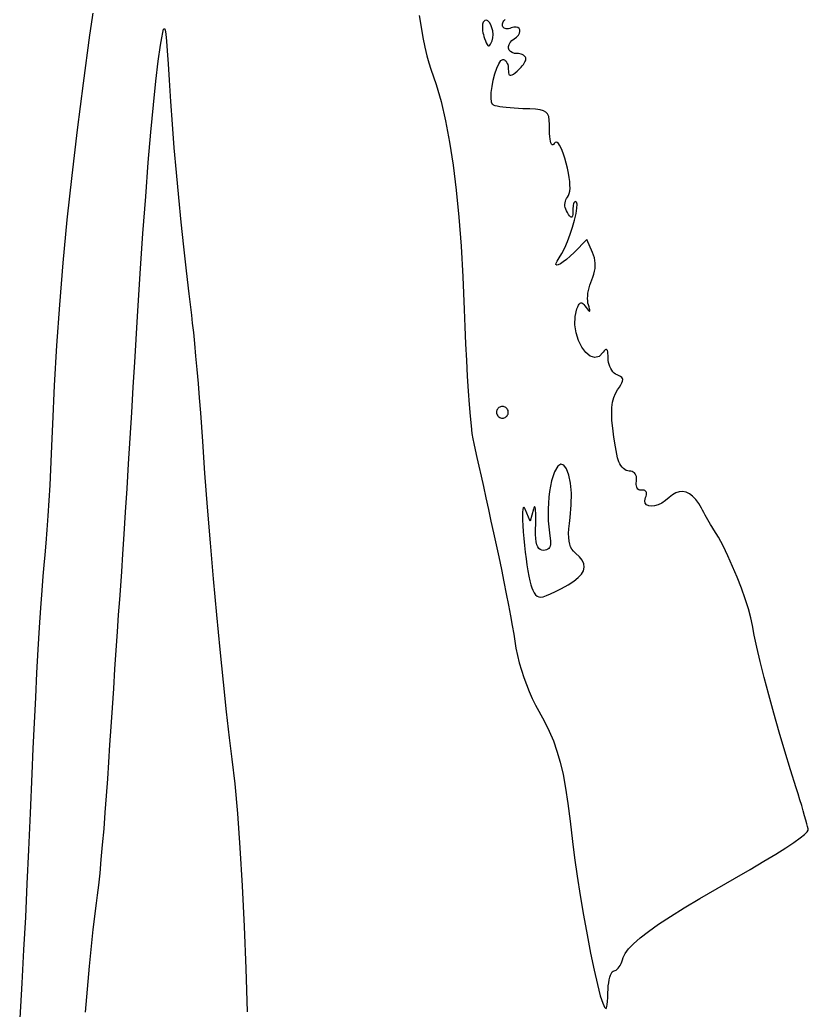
# Model space of a CAD drawing. Header units: millimetres. Extents: x 0 to 1242, y -2208 to 0.
# Drawn here: x 175.9 to 310, y -1822.7 to -1654.3 of the extents above; entities that cross this region are included whole.
import ezdxf

# ---------------------------------------------------------------- set-up
doc = ezdxf.new("R2010")
doc.units = ezdxf.units.MM
doc.layers.get('0').update_dxf_attribs({"linetype": 'CONTINUOUS'})

msp = doc.modelspace()

# ---------------------------------------------------------------- linework, layer by layer
for p, q in [((189.024, -1648.5), (187.795908, -1656.878242)), ((243.862072, -1653.514336), (244.154, -1655.485125)), ((200.381473, -1655.865801), (200.511536, -1655.715712)), ((200.511536, -1655.715712), (200.631375, -1655.981375)), ((244.154, -1655.485125), (244.461888, -1657.287824)), ((254.59916, -1655.251715), (254.59072, -1655.52116)), ((254.59072, -1655.52116), (254.6025, -1655.814125)), ((254.62824, -1655.01164), (254.59916, -1655.251715)), ((254.6025, -1655.814125), (254.63408, -1656.12476)), ((254.67838, -1654.806785), (254.62824, -1655.01164)), ((254.75, -1654.643), (254.67838, -1654.806785)), ((255.001881, -1654.356537), (254.75, -1654.643)), ((254.75, -1654.643), (254.75, -1654.643)), ((255.271048, -1654.291456), (255.001881, -1654.356537)), ((255.542387, -1654.415219), (255.271048, -1654.291456)), ((255.800784, -1654.695288), (255.542387, -1654.415219)), ((256.031125, -1655.099125), (255.800784, -1654.695288)), ((256.218296, -1655.594192), (256.031125, -1655.099125)), ((256.347183, -1656.147951), (256.218296, -1655.594192)), ((258, -1655.107), (258.014671, -1654.928017)), ((258.019725, -1655.278414), (258, -1655.107)), ((258.014671, -1654.928017), (258.057128, -1654.758016)), ((258.0768, -1655.426512), (258.019725, -1655.278414)), ((258.057128, -1654.758016), (258.125037, -1654.599319)), ((258.168075, -1655.550178), (258.0768, -1655.426512)), ((258.125037, -1654.599319), (258.216064, -1654.454248)), ((258.2904, -1655.648296), (258.168075, -1655.550178)), ((258.216064, -1654.454248), (258.327875, -1654.325125)), ((258.440625, -1655.71975), (258.2904, -1655.648296)), ((258.327875, -1654.325125), (258.458136, -1654.214272)), ((258.6156, -1655.763424), (258.440625, -1655.71975)), ((258.812175, -1655.778202), (258.6156, -1655.763424)), ((259.0272, -1655.762968), (258.812175, -1655.778202)), ((259.257525, -1655.716606), (259.0272, -1655.762968)), ((259.5, -1655.638), (259.257525, -1655.716606)), ((259.96139, -1655.508561), (259.5, -1655.638)), ((260.34304, -1655.492768), (259.96139, -1655.508561)), ((260.64057, -1655.574307), (260.34304, -1655.492768)), ((260.8496, -1655.736864), (260.64057, -1655.574307)), ((260.96575, -1655.964125), (260.8496, -1655.736864)), ((187.795908, -1656.878242), (186.674544, -1665.038816)), ((199.864, -1658.538), (200.064299, -1657.304203)), ((200.064299, -1657.304203), (200.234592, -1656.404384)), ((200.234592, -1656.404384), (200.381473, -1655.865801)), ((200.631375, -1655.981375), (200.747584, -1656.690048)), ((200.747584, -1656.690048), (200.866757, -1657.868989)), ((244.461888, -1657.287824), (244.784284, -1658.913247)), ((254.63408, -1656.12476), (254.68504, -1656.447215)), ((254.68504, -1656.447215), (254.75496, -1656.77564)), ((254.75496, -1656.77564), (254.84342, -1657.104185)), ((254.84342, -1657.104185), (254.95, -1657.427)), ((254.95, -1657.427), (255.112068, -1657.854414)), ((256.233, -1657.836), (256.369649, -1657.301393)), ((256.402672, -1656.727864), (256.347183, -1656.147951)), ((256.369649, -1657.301393), (256.402672, -1656.727864)), ((259.600981, -1657.796962), (260, -1657.5)), ((260, -1657.5), (260.41395, -1657.193929)), ((260.41395, -1657.193929), (260.71312, -1656.870992)), ((260.71312, -1656.870992), (260.90189, -1656.547503)), ((260.90189, -1656.547503), (260.98464, -1656.239776)), ((260.98464, -1656.239776), (260.96575, -1655.964125)), ((199.474238, -1661.306731), (199.864, -1658.538)), ((200.866757, -1657.868989), (200.995488, -1659.545456)), ((244.784284, -1658.913247), (245.119736, -1660.352208)), ((255.112068, -1657.854414), (255.257384, -1658.192992)), ((255.257384, -1658.192992), (255.389416, -1658.443838)), ((255.389416, -1658.443838), (255.511632, -1658.608056)), ((255.511632, -1658.608056), (255.6275, -1658.68675)), ((255.6275, -1658.68675), (255.740488, -1658.681024)), ((255.740488, -1658.681024), (255.854064, -1658.591982)), ((255.854064, -1658.591982), (255.971696, -1658.420728)), ((255.971696, -1658.420728), (256.096852, -1658.168366)), ((256.096852, -1658.168366), (256.233, -1657.836)), ((259.034224, -1658.783488), (259.120727, -1658.451894)), ((259.046625, -1659.10025), (259.034224, -1658.783488)), ((259.155296, -1659.388992), (259.046625, -1659.10025)), ((259.120727, -1658.451894), (259.308768, -1658.118656)), ((259.308768, -1658.118656), (259.600981, -1657.796962)), ((200.995488, -1659.545456), (201.140371, -1661.746707)), ((245.119736, -1660.352208), (245.466792, -1661.595521)), ((259.357603, -1659.636526), (259.155296, -1659.388992)), ((259.650912, -1659.829664), (259.357603, -1659.636526)), ((260.032589, -1659.955218), (259.650912, -1659.829664)), ((260.5, -1660), (260.032589, -1659.955218)), ((260.742475, -1660.011543), (260.5, -1660)), ((260.9728, -1660.044944), (260.742475, -1660.011543)), ((261.187825, -1660.098361), (260.9728, -1660.044944)), ((261.3844, -1660.169952), (261.187825, -1660.098361)), ((261.559375, -1660.257875), (261.3844, -1660.169952)), ((261.7096, -1660.360288), (261.559375, -1660.257875)), ((261.831925, -1660.475349), (261.7096, -1660.360288)), ((261.9232, -1660.601216), (261.831925, -1660.475349)), ((261.980275, -1660.736047), (261.9232, -1660.601216)), ((262, -1660.878), (261.980275, -1660.736047)), ((199.069224, -1664.711648), (199.474238, -1661.306731)), ((201.140371, -1661.746707), (201.308, -1664.5)), ((245.466792, -1661.595521), (245.824, -1662.634)), ((256.721192, -1663.44496), (257.031456, -1662.489455)), ((257.031456, -1662.489455), (257.366824, -1661.71272)), ((257.366824, -1661.71272), (257.710328, -1661.190865)), ((257.710328, -1661.190865), (258.045, -1661)), ((258.045, -1661), (258.199315, -1661.021332)), ((258.199315, -1661.021332), (258.34592, -1661.083056)), ((258.34592, -1661.083056), (258.482805, -1661.181764)), ((258.482805, -1661.181764), (258.60796, -1661.314048)), ((258.60796, -1661.314048), (258.719375, -1661.4765)), ((258.719375, -1661.4765), (258.81504, -1661.665712)), ((258.81504, -1661.665712), (258.892945, -1661.878276)), ((258.892945, -1661.878276), (258.95108, -1662.110784)), ((258.95108, -1662.110784), (258.987435, -1662.359828)), ((258.987435, -1662.359828), (259, -1662.622)), ((260.9728, -1662.562544), (261.187825, -1662.330661)), ((261.187825, -1662.330661), (261.3844, -1662.095952)), ((261.3844, -1662.095952), (261.559375, -1661.862875)), ((261.559375, -1661.862875), (261.7096, -1661.635888)), ((261.7096, -1661.635888), (261.831925, -1661.419449)), ((261.831925, -1661.419449), (261.9232, -1661.218016)), ((261.9232, -1661.218016), (261.980275, -1661.036047)), ((261.980275, -1661.036047), (262, -1660.878)), ((245.824, -1662.634), (246.726834, -1665.227851)), ((256.453, -1664.503125), (256.721192, -1663.44496)), ((259, -1662.622), (259.008817, -1662.983071)), ((259.008817, -1662.983071), (259.038016, -1663.269568)), ((259.038016, -1663.269568), (259.091719, -1663.482517)), ((259.091719, -1663.482517), (259.174048, -1663.622944)), ((259.174048, -1663.622944), (259.289125, -1663.691875)), ((259.289125, -1663.691875), (259.441072, -1663.690336)), ((259.441072, -1663.690336), (259.634011, -1663.619353)), ((259.634011, -1663.619353), (259.872064, -1663.479952)), ((259.872064, -1663.479952), (260.159353, -1663.273159)), ((260.159353, -1663.273159), (260.5, -1663)), ((260.5, -1663), (260.742475, -1662.787143)), ((260.742475, -1662.787143), (260.9728, -1662.562544)), ((186.674544, -1665.038816), (185.659476, -1672.985994)), ((198.650566, -1668.733137), (199.069224, -1664.711648)), ((201.308, -1664.5), (201.541346, -1668.119201)), ((246.726834, -1665.227851), (247.556432, -1668.162208)), ((256.110704, -1666.622995), (256.243848, -1665.58784)), ((256.243848, -1665.58784), (256.453, -1664.503125)), ((256.070536, -1667.53248), (256.110704, -1666.622995)), ((256.140312, -1668.240185), (256.070536, -1667.53248)), ((198.219872, -1673.351584), (198.650566, -1668.733137)), ((201.541346, -1668.119201), (201.822368, -1671.983808)), ((247.556432, -1668.162208), (248.312338, -1671.433777)), ((256.337, -1668.67), (256.140312, -1668.240185)), ((256.489831, -1668.764853), (256.337, -1668.67)), ((256.750968, -1668.858224), (256.489831, -1668.764853)), ((257.109677, -1668.948631), (256.750968, -1668.858224)), ((257.555224, -1669.034592), (257.109677, -1668.948631)), ((258.076875, -1669.114625), (257.555224, -1669.034592)), ((258.663896, -1669.187248), (258.076875, -1669.114625)), ((259.305553, -1669.250979), (258.663896, -1669.187248)), ((259.991112, -1669.304336), (259.305553, -1669.250979)), ((260.709839, -1669.345837), (259.991112, -1669.304336)), ((261.451, -1669.374), (260.709839, -1669.345837)), ((262.669127, -1669.412375), (261.451, -1669.374)), ((263.647176, -1669.46656), (262.669127, -1669.412375)), ((264.411649, -1669.557645), (263.647176, -1669.46656)), ((264.989048, -1669.70672), (264.411649, -1669.557645)), ((265.405875, -1669.934875), (264.989048, -1669.70672)), ((265.688632, -1670.2632), (265.405875, -1669.934875)), ((265.863821, -1670.712785), (265.688632, -1670.2632)), ((265.957944, -1671.30472), (265.863821, -1670.712785)), ((201.822368, -1671.983808), (202.145342, -1676.033527)), ((248.312338, -1671.433777), (248.994096, -1675.039264)), ((265.997503, -1672.060095), (265.957944, -1671.30472)), ((266.009, -1673), (265.997503, -1672.060095)), ((185.659476, -1672.985994), (184.750272, -1680.724048)), ((197.77875, -1678.547375), (198.219872, -1673.351584)), ((266.022143, -1673.586954), (266.009, -1673)), ((266.053064, -1674.101992), (266.022143, -1673.586954)), ((266.100701, -1674.542078), (266.053064, -1674.101992)), ((248.994096, -1675.039264), (249.60125, -1678.975375)), ((266.163992, -1674.904176), (266.100701, -1674.542078)), ((266.241875, -1675.18525), (266.163992, -1674.904176)), ((266.333288, -1675.382264), (266.241875, -1675.18525)), ((266.437169, -1675.492182), (266.333288, -1675.382264)), ((266.552456, -1675.511968), (266.437169, -1675.492182)), ((266.678087, -1675.438586), (266.552456, -1675.511968)), ((266.813, -1675.269), (266.678087, -1675.438586)), ((266.968398, -1675.095731), (266.813, -1675.269)), ((267.137344, -1675.041328), (266.968398, -1675.095731)), ((267.318566, -1675.103697), (267.137344, -1675.041328)), ((267.510792, -1675.280744), (267.318566, -1675.103697)), ((267.71275, -1675.570375), (267.510792, -1675.280744)), ((267.923168, -1675.970496), (267.71275, -1675.570375)), ((268.140774, -1676.479013), (267.923168, -1675.970496)), ((202.145342, -1676.033527), (202.504544, -1680.208064)), ((268.364296, -1677.093832), (268.140774, -1676.479013)), ((268.592462, -1677.812859), (268.364296, -1677.093832)), ((197.328808, -1684.300896), (197.77875, -1678.547375)), ((249.60125, -1678.975375), (250.133344, -1683.238816)), ((268.824, -1678.634), (268.592462, -1677.812859)), ((269.04323, -1679.502874), (268.824, -1678.634)), ((184.750272, -1680.724048), (183.9465, -1688.25725)), ((202.504544, -1680.208064), (202.89425, -1684.447125)), ((269.21968, -1680.310872), (269.04323, -1679.502874)), ((269.35329, -1681.056458), (269.21968, -1680.310872)), ((269.444, -1681.738096), (269.35329, -1681.056458)), ((269.49175, -1682.35425), (269.444, -1681.738096)), ((269.49648, -1682.903384), (269.49175, -1682.35425)), ((196.871654, -1690.592533), (197.328808, -1684.300896)), ((202.89425, -1684.447125), (203.308736, -1688.690416)), ((250.133344, -1683.238816), (250.589922, -1687.826293)), ((268.920986, -1684.624358), (269.084, -1684.399)), ((269.084, -1684.399), (269.25195, -1684.133306)), ((269.25195, -1684.133306), (269.37664, -1683.794448)), ((269.37664, -1683.794448), (269.45813, -1683.383962)), ((269.45813, -1683.383962), (269.49648, -1682.903384)), ((268.62125, -1685.64675), (268.643264, -1685.377352)), ((268.634576, -1685.921728), (268.62125, -1685.64675)), ((268.683278, -1686.200114), (268.634576, -1685.921728)), ((268.643264, -1685.377352), (268.700582, -1685.115706)), ((268.700582, -1685.115706), (268.793168, -1684.863984)), ((268.793168, -1684.863984), (268.920986, -1684.624358)), ((270.019904, -1686.009264), (269.995138, -1686.281003)), ((270.058026, -1685.770561), (270.019904, -1686.009264)), ((270.108232, -1685.567672), (270.058026, -1685.770561)), ((270.16925, -1685.403375), (270.108232, -1685.567672)), ((270.239808, -1685.280448), (270.16925, -1685.403375)), ((270.318634, -1685.201669), (270.239808, -1685.280448)), ((270.404456, -1685.169816), (270.318634, -1685.201669)), ((270.496002, -1685.187667), (270.404456, -1685.169816)), ((270.592, -1685.258), (270.496002, -1685.187667)), ((270.706878, -1685.627186), (270.592, -1685.258)), ((270.676904, -1686.301808), (270.706878, -1685.627186)), ((268.767392, -1686.479736), (268.683278, -1686.200114)), ((268.886954, -1686.758422), (268.767392, -1686.479736)), ((269.042, -1687.034), (268.886954, -1686.758422)), ((269.252247, -1687.354795), (269.042, -1687.034)), ((269.429896, -1687.59756), (269.252247, -1687.354795)), ((269.577509, -1687.761065), (269.429896, -1687.59756)), ((269.697648, -1687.84408), (269.577509, -1687.761065)), ((269.865752, -1687.76372), (269.792875, -1687.845375)), ((269.918841, -1687.597885), (269.865752, -1687.76372)), ((269.954704, -1687.34664), (269.918841, -1687.597885)), ((269.975903, -1687.008755), (269.954704, -1687.34664)), ((269.985, -1686.583), (269.975903, -1687.008755)), ((269.995138, -1686.281003), (269.985, -1686.583)), ((270.263952, -1688.302544), (270.522466, -1687.215662)), ((270.522466, -1687.215662), (270.676904, -1686.301808)), ((183.9465, -1688.25725), (183.247728, -1695.589872)), ((203.308736, -1688.690416), (203.742278, -1692.877643)), ((250.589922, -1687.826293), (250.970528, -1692.734512)), ((269.516248, -1690.730576), (269.92175, -1689.49625)), ((269.792875, -1687.845375), (269.697648, -1687.84408)), ((269.92175, -1689.49625), (270.263952, -1688.302544)), ((196.408896, -1697.402672), (196.871654, -1690.592533)), ((269.067834, -1691.939318), (269.516248, -1690.730576)), ((250.970528, -1692.734512), (251.274706, -1697.960179)), ((268.596896, -1693.056272), (269.067834, -1691.939318)), ((272.36, -1691.64), (270.18, -1693.82)), ((273.337, -1693.828), (272.36, -1691.64)), ((203.742278, -1692.877643), (204.189152, -1696.948512)), ((267.669, -1694.75), (268.123822, -1694.015234)), ((268.123822, -1694.015234), (268.596896, -1693.056272)), ((269.497035, -1694.473466), (268.8714, -1695.016688)), ((270.18, -1693.82), (269.497035, -1694.473466)), ((273.513723, -1694.273309), (273.337, -1693.828)), ((273.647864, -1694.721192), (273.513723, -1694.273309)), ((183.247728, -1695.589872), (182.653524, -1702.726186)), ((267.110325, -1695.891398), (267.13296, -1695.660512)), ((267.23196, -1695.979856), (267.110325, -1695.891398)), ((267.13296, -1695.660512), (267.314355, -1695.281834)), ((267.483375, -1695.93125), (267.23196, -1695.979856)), ((267.314355, -1695.281834), (267.669, -1694.75)), ((267.85008, -1695.750944), (267.483375, -1695.93125)), ((268.317585, -1695.444302), (267.85008, -1695.750944)), ((268.8714, -1695.016688), (268.317585, -1695.444302)), ((273.739381, -1695.172483), (273.647864, -1694.721192)), ((273.788232, -1695.628016), (273.739381, -1695.172483)), ((273.757768, -1696.555144), (273.794375, -1696.088625)), ((273.794375, -1696.088625), (273.788232, -1695.628016)), ((195.942142, -1704.711699), (196.408896, -1697.402672)), ((204.189152, -1696.948512), (204.643634, -1700.842729)), ((273.391027, -1697.998501), (273.556136, -1697.509248)), ((273.556136, -1697.509248), (273.678369, -1697.028407)), ((273.678369, -1697.028407), (273.757768, -1696.555144)), ((251.274706, -1697.960179), (251.502, -1703.5)), ((272.728779, -1699.830998), (272.856136, -1699.368432)), ((272.856136, -1699.368432), (273.007937, -1698.920794)), ((273.007937, -1698.920794), (273.183, -1698.497)), ((273.183, -1698.497), (273.391027, -1697.998501)), ((204.643634, -1700.842729), (205.1, -1704.5)), ((272.487431, -1701.652222), (272.505192, -1701.219104)), ((272.505192, -1701.219104), (272.552125, -1700.76525)), ((272.552125, -1700.76525), (272.627048, -1700.299576)), ((272.627048, -1700.299576), (272.728779, -1699.830998)), ((182.653524, -1702.726186), (182.163456, -1709.670464)), ((270.809965, -1703.075523), (270.9458, -1702.798224)), ((270.9458, -1702.798224), (271.077615, -1702.594401)), ((271.077615, -1702.594401), (271.20952, -1702.463352)), ((271.20952, -1702.463352), (271.345625, -1702.404375)), ((271.345625, -1702.404375), (271.49004, -1702.416768)), ((271.49004, -1702.416768), (271.646875, -1702.499829)), ((271.646875, -1702.499829), (271.82024, -1702.652856)), ((271.82024, -1702.652856), (272.014245, -1702.875147)), ((272.014245, -1702.875147), (272.233, -1703.166)), ((272.500024, -1702.055688), (272.487431, -1701.652222)), ((272.544153, -1702.420586), (272.500024, -1702.055688)), ((272.621, -1702.738), (272.544153, -1702.420586)), ((272.732419, -1703.096394), (272.621, -1702.738)), ((205.1, -1704.5), (205.259152, -1705.822225)), ((251.502, -1703.5), (251.609518, -1706.4623)), ((270.344167, -1704.740428), (270.666, -1703.427)), ((270.666, -1703.427), (270.809965, -1703.075523)), ((272.233, -1703.166), (272.428571, -1703.431306)), ((272.428571, -1703.431306), (272.587848, -1703.629808)), ((272.587848, -1703.629808), (272.711377, -1703.760882)), ((272.711377, -1703.760882), (272.799704, -1703.823904)), ((272.811912, -1703.382992), (272.732419, -1703.096394)), ((272.799704, -1703.823904), (272.853375, -1703.81825)), ((272.858933, -1703.598418), (272.811912, -1703.382992)), ((272.853375, -1703.81825), (272.872936, -1703.743296)), ((272.872936, -1703.743296), (272.858933, -1703.598418)), ((195.473, -1712.5), (195.942142, -1704.711699)), ((205.259152, -1705.822225), (205.435176, -1707.4488)), ((270.312536, -1706.120384), (270.344167, -1704.740428)), ((270.526509, -1707.493776), (270.312536, -1706.120384)), ((205.435176, -1707.4488), (205.624124, -1709.334575)), ((251.609518, -1706.4623), (251.733824, -1709.3784)), ((270.941488, -1708.787512), (270.526509, -1707.493776)), ((182.163456, -1709.670464), (181.777092, -1716.426978)), ((205.624124, -1709.334575), (205.822048, -1711.4344)), ((251.733824, -1709.3784), (251.871846, -1712.2021)), ((271.512875, -1709.9285), (270.941488, -1708.787512)), ((272.196072, -1710.843648), (271.512875, -1709.9285)), ((272.946481, -1711.459864), (272.196072, -1710.843648)), ((275.155, -1710.784), (274.470543, -1711.503132)), ((275.313294, -1710.556145), (275.155, -1710.784)), ((275.454152, -1710.4002), (275.313294, -1710.556145)), ((275.577838, -1710.316495), (275.454152, -1710.4002)), ((275.684616, -1710.30536), (275.577838, -1710.316495)), ((275.77475, -1710.367125), (275.684616, -1710.30536)), ((275.848504, -1710.50212), (275.77475, -1710.367125)), ((275.906142, -1710.710675), (275.848504, -1710.50212)), ((275.947928, -1710.99312), (275.906142, -1710.710675)), ((275.974126, -1711.349785), (275.947928, -1710.99312)), ((275.985, -1711.781), (275.974126, -1711.349785)), ((195.224178, -1716.7122), (195.473, -1712.5)), ((205.822048, -1711.4344), (206.025, -1713.703125)), ((251.871846, -1712.2021), (252.020512, -1714.8872)), ((273.719504, -1711.704056), (272.946481, -1711.459864)), ((274.470543, -1711.503132), (273.719504, -1711.704056)), ((276.006913, -1712.157343), (275.985, -1711.781)), ((276.065744, -1712.529384), (276.006913, -1712.157343)), ((276.158331, -1712.891141), (276.065744, -1712.529384)), ((276.281512, -1713.236632), (276.158331, -1712.891141)), ((206.025, -1713.703125), (206.229032, -1716.0956)), ((276.432125, -1713.559875), (276.281512, -1713.236632)), ((276.607008, -1713.854888), (276.432125, -1713.559875)), ((276.802999, -1714.115689), (276.607008, -1713.854888)), ((277.016936, -1714.336296), (276.802999, -1714.115689)), ((277.245657, -1714.510727), (277.016936, -1714.336296)), ((277.486, -1714.633), (277.245657, -1714.510727)), ((277.833327, -1714.778082), (277.486, -1714.633)), ((181.777092, -1716.426978), (181.494, -1723)), ((206.229032, -1716.0956), (206.430196, -1718.566675)), ((252.020512, -1714.8872), (252.17675, -1717.3875)), ((278.104496, -1714.923656), (277.833327, -1714.778082)), ((277.893943, -1716.728578), (278.147984, -1716.322184)), ((278.299789, -1715.078914), (278.104496, -1714.923656)), ((278.147984, -1716.322184), (278.327841, -1715.980626)), ((278.419488, -1715.253048), (278.299789, -1715.078914)), ((278.327841, -1715.980626), (278.433232, -1715.694712)), ((278.463875, -1715.45525), (278.419488, -1715.253048)), ((278.433232, -1715.694712), (278.463875, -1715.45525)), ((194.964064, -1721.0456), (195.224178, -1716.7122)), ((252.17675, -1717.3875), (252.337488, -1719.6568)), ((276.938784, -1718.498352), (277.212993, -1717.809384)), ((277.212993, -1717.809384), (277.566, -1717.209)), ((277.566, -1717.209), (277.893943, -1716.728578)), ((206.430196, -1718.566675), (206.624544, -1721.0712)), ((252.337488, -1719.6568), (252.499654, -1721.6489)), ((276.626832, -1720.193736), (276.743391, -1719.288828)), ((276.743391, -1719.288828), (276.938784, -1718.498352)), ((194.697686, -1725.4204), (194.964064, -1721.0456)), ((206.624544, -1721.0712), (206.808128, -1723.564025)), ((257.01315, -1720.83835), (257, -1721)), ((257, -1721), (257.01315, -1721.16165)), ((257, -1721), (257, -1721)), ((257.0512, -1720.6848), (257.01315, -1720.83835)), ((257.01315, -1721.16165), (257.0512, -1721.3152)), ((257.11205, -1720.54145), (257.0512, -1720.6848)), ((257.0512, -1721.3152), (257.11205, -1721.45855)), ((257.1936, -1720.4104), (257.11205, -1720.54145)), ((257.11205, -1721.45855), (257.1936, -1721.5896)), ((257.29375, -1720.29375), (257.1936, -1720.4104)), ((257.4104, -1720.1936), (257.29375, -1720.29375)), ((257.54145, -1720.11205), (257.4104, -1720.1936)), ((257.6848, -1720.0512), (257.54145, -1720.11205)), ((257.83835, -1720.01315), (257.6848, -1720.0512)), ((258, -1720), (257.83835, -1720.01315)), ((258.16165, -1720.01315), (258, -1720)), ((258.3152, -1720.0512), (258.16165, -1720.01315)), ((258.45855, -1720.11205), (258.3152, -1720.0512)), ((258.5896, -1720.1936), (258.45855, -1720.11205)), ((258.70625, -1720.29375), (258.5896, -1720.1936)), ((258.8064, -1720.4104), (258.70625, -1720.29375)), ((258.88795, -1720.54145), (258.8064, -1720.4104)), ((258.8064, -1721.5896), (258.88795, -1721.45855)), ((258.9488, -1720.6848), (258.88795, -1720.54145)), ((258.88795, -1721.45855), (258.9488, -1721.3152)), ((258.98685, -1720.83835), (258.9488, -1720.6848)), ((258.9488, -1721.3152), (258.98685, -1721.16165)), ((259, -1721), (258.98685, -1720.83835)), ((258.98685, -1721.16165), (259, -1721)), ((276.589125, -1721.226), (276.626832, -1720.193736)), ((276.630288, -1722.398544), (276.589125, -1721.226)), ((181.494, -1723), (181.397528, -1725.46885)), ((252.499654, -1721.6489), (252.660176, -1723.3176)), ((257.1936, -1721.5896), (257.29375, -1721.70625)), ((257.29375, -1721.70625), (257.4104, -1721.8064)), ((257.4104, -1721.8064), (257.54145, -1721.88795)), ((257.54145, -1721.88795), (257.6848, -1721.9488)), ((257.6848, -1721.9488), (257.83835, -1721.98685)), ((257.83835, -1721.98685), (258, -1722)), ((258, -1722), (258.16165, -1721.98685)), ((258.16165, -1721.98685), (258.3152, -1721.9488)), ((258.3152, -1721.9488), (258.45855, -1721.88795)), ((258.45855, -1721.88795), (258.5896, -1721.8064)), ((258.5896, -1721.8064), (258.70625, -1721.70625)), ((258.70625, -1721.70625), (258.8064, -1721.5896)), ((276.750339, -1723.724292), (276.630288, -1722.398544)), ((206.808128, -1723.564025), (206.977, -1726)), ((252.660176, -1723.3176), (252.815982, -1724.6167)), ((252.815982, -1724.6167), (252.964, -1725.5)), ((276.949296, -1725.216168), (276.750339, -1723.724292)), ((181.397528, -1725.46885), (181.281184, -1728.0568)), ((194.430072, -1729.7568), (194.697686, -1725.4204)), ((206.977, -1726), (207.356853, -1731.380101)), ((252.964, -1725.5), (253.138983, -1726.3044)), ((253.138983, -1726.3044), (253.373384, -1727.3752)), ((277.227177, -1726.887096), (276.949296, -1725.216168)), ((181.281184, -1728.0568), (181.148076, -1730.71345)), ((253.373384, -1727.3752), (253.659781, -1728.6788)), ((277.584, -1728.75), (277.227177, -1726.887096)), ((194.16625, -1733.975), (194.430072, -1729.7568)), ((253.659781, -1728.6788), (253.990752, -1730.1816)), ((267.935952, -1729.843114), (267.398568, -1730.194736)), ((268.450824, -1730.011128), (267.935952, -1729.843114)), ((277.677509, -1729.113591), (277.584, -1728.75)), ((277.805272, -1729.459008), (277.677509, -1729.113591)), ((277.963143, -1729.781517), (277.805272, -1729.459008)), ((278.146976, -1730.076384), (277.963143, -1729.781517)), ((181.148076, -1730.71345), (181.001312, -1733.3884)), ((207.356853, -1731.380101), (207.800744, -1737.164128)), ((253.990752, -1730.1816), (254.358875, -1731.85)), ((266.866356, -1731.120522), (266.367, -1732.675)), ((267.398568, -1730.194736), (266.866356, -1731.120522)), ((268.9155, -1730.64425), (268.450824, -1730.011128)), ((269.302296, -1731.687952), (268.9155, -1730.64425)), ((278.352625, -1730.338875), (278.146976, -1730.076384)), ((278.575944, -1730.564256), (278.352625, -1730.338875)), ((278.812787, -1730.747793), (278.575944, -1730.564256)), ((279.059008, -1730.884752), (278.812787, -1730.747793)), ((279.310461, -1730.970399), (279.059008, -1730.884752)), ((279.563, -1731), (279.310461, -1730.970399)), ((279.82011, -1731.02119), (279.563, -1731)), ((280.05208, -1731.08312), (279.82011, -1731.02119)), ((280.25717, -1731.18333), (280.05208, -1731.08312)), ((280.43364, -1731.31936), (280.25717, -1731.18333)), ((280.57975, -1731.48875), (280.43364, -1731.31936)), ((280.69376, -1731.68904), (280.57975, -1731.48875)), ((254.358875, -1731.85), (254.756728, -1733.6504)), ((266.367, -1732.675), (266.170079, -1733.559544)), ((266.367, -1732.675), (266.367, -1732.675)), ((269.583528, -1733.087706), (269.302296, -1731.687952)), ((269.731512, -1734.788984), (269.583528, -1733.087706)), ((280.77393, -1731.91777), (280.69376, -1731.68904)), ((280.762358, -1733.029882), (280.794, -1732.75)), ((280.763344, -1733.289616), (280.762358, -1733.029882)), ((280.795026, -1733.526034), (280.763344, -1733.289616)), ((280.81852, -1732.17248), (280.77393, -1731.91777)), ((280.794, -1732.75), (280.82579, -1732.45071)), ((280.82579, -1732.45071), (280.81852, -1732.17248)), ((181.001312, -1733.3884), (180.844, -1736.03125)), ((193.911248, -1737.9952), (194.16625, -1733.975)), ((254.756728, -1733.6504), (255.176889, -1735.5492)), ((266.011432, -1734.487552), (265.891233, -1735.450888)), ((266.170079, -1733.559544), (266.011432, -1734.487552)), ((269.718564, -1736.737258), (269.731512, -1734.788984)), ((280.855472, -1733.735968), (280.795026, -1733.526034)), ((280.94275, -1733.91625), (280.855472, -1733.735968)), ((281.054928, -1734.063712), (280.94275, -1733.91625)), ((281.190074, -1734.175186), (281.054928, -1734.063712)), ((281.346256, -1734.247504), (281.190074, -1734.175186)), ((281.521542, -1734.277498), (281.346256, -1734.247504)), ((281.714, -1734.262), (281.521542, -1734.277498)), ((281.9115, -1734.240246), (281.714, -1734.262)), ((282.08212, -1734.256448), (281.9115, -1734.240246)), ((282.22484, -1734.308602), (282.08212, -1734.256448)), ((282.33864, -1734.394704), (282.22484, -1734.308602)), ((282.4225, -1734.51275), (282.33864, -1734.394704)), ((282.4754, -1734.660736), (282.4225, -1734.51275)), ((282.49632, -1734.836658), (282.4754, -1734.660736)), ((282.48424, -1735.038512), (282.49632, -1734.836658)), ((287.485896, -1734.705736), (286.912922, -1735.029062)), ((288.066934, -1734.531054), (287.485896, -1734.705736)), ((288.650048, -1734.503048), (288.066934, -1734.531054)), ((289.22925, -1734.61975), (288.650048, -1734.503048)), ((289.798552, -1734.879192), (289.22925, -1734.61975)), ((290.351966, -1735.279406), (289.798552, -1734.879192)), ((180.844, -1736.03125), (180.679248, -1738.5916)), ((255.176889, -1735.5492), (255.611936, -1737.5128)), ((265.809656, -1736.441416), (265.766875, -1737.451)), ((265.891233, -1735.450888), (265.809656, -1736.441416)), ((282.232612, -1736.042082), (282.357, -1735.512)), ((282.294416, -1736.453976), (282.232612, -1736.042082)), ((282.516264, -1736.747754), (282.294416, -1736.453976)), ((282.357, -1735.512), (282.43814, -1735.264294)), ((282.43814, -1735.264294), (282.48424, -1735.038512)), ((285.110984, -1736.447424), (284.481136, -1736.743146)), ((285.743988, -1736.034018), (285.110984, -1736.447424)), ((286.354, -1735.503), (285.743988, -1736.034018)), ((286.912922, -1735.029062), (286.354, -1735.503)), ((290.883504, -1735.818424), (290.351966, -1735.279406)), ((291.387178, -1736.494278), (290.883504, -1735.818424)), ((291.857, -1737.305), (291.387178, -1736.494278)), ((193.670094, -1741.7376), (193.911248, -1737.9952)), ((207.800744, -1737.164128), (208.294771, -1743.202267)), ((255.611936, -1737.5128), (256.054447, -1739.5076)), ((261.4335, -1737.990375), (261.421072, -1738.596416)), ((261.471968, -1737.545104), (261.4335, -1737.990375)), ((261.536164, -1737.267017), (261.471968, -1737.545104)), ((261.625776, -1737.162528), (261.536164, -1737.267017)), ((261.740492, -1737.238051), (261.625776, -1737.162528)), ((261.88, -1737.5), (261.740492, -1737.238051)), ((262.73, -1739.5), (261.88, -1737.5)), ((263.272, -1737.5), (262.73, -1739.5)), ((263.357516, -1737.235875), (263.272, -1737.5)), ((263.434728, -1737.1), (263.357516, -1737.235875)), ((263.502832, -1737.087125), (263.434728, -1737.1)), ((263.561024, -1737.192), (263.502832, -1737.087125)), ((263.6085, -1737.409375), (263.561024, -1737.192)), ((263.644456, -1737.734), (263.6085, -1737.409375)), ((263.668088, -1738.160625), (263.644456, -1737.734)), ((263.678592, -1738.684), (263.668088, -1738.160625)), ((265.766875, -1737.451), (265.763064, -1738.471504)), ((269.517, -1738.878), (269.718564, -1736.737258)), ((282.872008, -1736.923488), (282.516264, -1736.747754)), ((283.3355, -1736.98125), (282.872008, -1736.923488)), ((283.880592, -1736.921112), (283.3355, -1736.98125)), ((284.481136, -1736.743146), (283.880592, -1736.921112)), ((292.052431, -1737.679486), (291.857, -1737.305)), ((292.263168, -1738.073568), (292.052431, -1737.679486)), ((292.484777, -1738.479482), (292.263168, -1738.073568)), ((180.679248, -1738.5916), (180.510164, -1741.01905)), ((256.054447, -1739.5076), (256.497, -1741.5)), ((261.421072, -1738.596416), (261.434996, -1739.356813)), ((261.434996, -1739.356813), (261.475584, -1740.265152)), ((263.635069, -1740.952929), (263.657, -1740)), ((263.657, -1740), (263.675164, -1739.298875)), ((263.675164, -1739.298875), (263.678592, -1738.684)), ((265.763064, -1738.471504), (265.798397, -1739.494792)), ((265.798397, -1739.494792), (265.873048, -1740.512728)), ((269.300344, -1740.828472), (269.386343, -1739.917004)), ((269.386343, -1739.917004), (269.517, -1738.878)), ((292.712824, -1738.889464), (292.484777, -1738.479482)), ((292.942875, -1739.29575), (292.712824, -1738.889464)), ((293.170496, -1739.690576), (292.942875, -1739.29575)), ((293.391253, -1740.066178), (293.170496, -1739.690576)), ((180.510164, -1741.01905), (180.339856, -1743.2632)), ((256.497, -1741.5), (256.940218, -1743.524106)), ((261.475584, -1740.265152), (261.543148, -1741.315019)), ((261.543148, -1741.315019), (261.638, -1742.5)), ((263.642112, -1741.774752), (263.635069, -1740.952929)), ((265.873048, -1740.512728), (265.987191, -1741.517176)), ((265.987191, -1741.517176), (266.141, -1742.5)), ((269.260761, -1741.624188), (269.300344, -1740.828472)), ((269.269352, -1742.315936), (269.260761, -1741.624188)), ((293.600712, -1740.414792), (293.391253, -1740.066178)), ((293.794439, -1740.728654), (293.600712, -1740.414792)), ((293.968, -1741), (293.794439, -1740.728654)), ((294.7236, -1742.249807), (293.968, -1741)), ((180.339856, -1743.2632), (180.171432, -1745.27365)), ((193.447816, -1745.1224), (193.670094, -1741.7376)), ((208.294771, -1743.202267), (208.825032, -1749.344704)), ((261.638, -1742.5), (261.748467, -1743.654578)), ((263.680283, -1742.472723), (263.642112, -1741.774752)), ((263.751736, -1743.054096), (263.680283, -1742.472723)), ((263.858625, -1743.526125), (263.751736, -1743.054096)), ((266.141, -1742.5), (266.190187, -1742.864853)), ((266.201376, -1743.196064), (266.175209, -1743.492511)), ((266.190187, -1742.864853), (266.201376, -1743.196064)), ((269.327875, -1742.9155), (269.269352, -1742.315936)), ((269.438088, -1743.434664), (269.327875, -1742.9155)), ((295.51964, -1743.740016), (294.7236, -1742.249807)), ((256.940218, -1743.524106), (257.385224, -1745.610648)), ((261.748467, -1743.654578), (261.876736, -1744.796064)), ((261.876736, -1744.796064), (262.019609, -1745.906086)), ((264.003104, -1743.896064), (263.858625, -1743.526125)), ((264.187327, -1744.171167), (264.003104, -1743.896064)), ((264.413448, -1744.358688), (264.187327, -1744.171167)), ((264.683621, -1744.465881), (264.413448, -1744.358688)), ((265, -1744.5), (264.683621, -1744.465881)), ((265.269683, -1744.478317), (265, -1744.5)), ((265.506504, -1744.414016), (265.269683, -1744.478317)), ((265.709821, -1744.308219), (265.506504, -1744.414016)), ((265.878992, -1744.162048), (265.709821, -1744.308219)), ((266.013375, -1743.976625), (265.878992, -1744.162048)), ((266.112328, -1743.753072), (266.013375, -1743.976625)), ((266.175209, -1743.492511), (266.112328, -1743.753072)), ((269.601749, -1743.885212), (269.438088, -1743.434664)), ((269.820616, -1744.278928), (269.601749, -1743.885212)), ((270.096447, -1744.627596), (269.820616, -1744.278928)), ((270.431, -1744.943), (270.096447, -1744.627596)), ((271.09429, -1745.565395), (270.431, -1744.943)), ((296.33248, -1745.411809), (295.51964, -1743.740016)), ((180.171432, -1745.27365), (180.008, -1747)), ((193.249442, -1748.0698), (193.447816, -1745.1224)), ((257.385224, -1745.610648), (257.824446, -1747.720962)), ((262.019609, -1745.906086), (262.173888, -1746.966272)), ((271.56144, -1746.1724), (271.09429, -1745.565395)), ((271.83077, -1746.768245), (271.56144, -1746.1724)), ((271.9006, -1747.35716), (271.83077, -1746.768245)), ((297.13848, -1747.206368), (296.33248, -1745.411809)), ((180.008, -1747), (179.837476, -1748.877575)), ((193.08, -1750.5), (193.249442, -1748.0698)), ((257.824446, -1747.720962), (258.250312, -1749.816384)), ((262.173888, -1746.966272), (262.336375, -1747.95825)), ((262.336375, -1747.95825), (262.503872, -1748.863648)), ((271.43504, -1748.53112), (271.76925, -1747.943375)), ((271.76925, -1747.943375), (271.9006, -1747.35716)), ((297.914, -1749.064875), (297.13848, -1747.206368)), ((179.837476, -1748.877575), (179.647968, -1751.3256)), ((208.825032, -1749.344704), (209.377625, -1755.441625)), ((258.250312, -1749.816384), (258.65525, -1751.85825)), ((262.503872, -1748.863648), (262.673181, -1749.664094)), ((262.673181, -1749.664094), (262.841104, -1750.341216)), ((269.19845, -1750.345835), (270.15132, -1749.72812)), ((270.15132, -1749.72812), (270.89629, -1749.124625)), ((270.89629, -1749.124625), (271.43504, -1748.53112)), ((298.6354, -1750.928512), (297.914, -1749.064875)), ((179.647968, -1751.3256), (179.443772, -1754.269525)), ((192.915671, -1752.825), (193.08, -1750.5)), ((262.841104, -1750.341216), (263.004443, -1750.876642)), ((263.004443, -1750.876642), (263.16, -1751.252)), ((263.16, -1751.252), (263.404582, -1751.697338)), ((263.404582, -1751.697338), (263.638496, -1752.041264)), ((266.176064, -1751.900576), (267.014358, -1751.497322)), ((267.014358, -1751.497322), (268.036, -1750.982)), ((268.036, -1750.982), (269.19845, -1750.345835)), ((299.27904, -1752.738461), (298.6354, -1750.928512)), ((192.732088, -1755.468), (192.915671, -1752.825)), ((258.65525, -1751.85825), (259.031688, -1753.807896)), ((263.638496, -1752.041264), (263.885994, -1752.282446)), ((263.885994, -1752.282446), (264.171328, -1752.419552)), ((264.171328, -1752.419552), (264.51875, -1752.45125)), ((264.51875, -1752.45125), (264.952512, -1752.376208)), ((264.952512, -1752.376208), (265.496866, -1752.193094)), ((265.496866, -1752.193094), (266.176064, -1751.900576)), ((299.82128, -1754.435904), (299.27904, -1752.738461)), ((179.443772, -1754.269525), (179.229184, -1757.6348)), ((259.031688, -1753.807896), (259.372054, -1755.626658)), ((300.23848, -1755.962023), (299.82128, -1754.435904)), ((192.533457, -1758.366), (192.732088, -1755.468)), ((209.377625, -1755.441625), (209.938648, -1761.343216)), ((259.372054, -1755.626658), (259.668776, -1757.275872)), ((300.507, -1757.258), (300.23848, -1755.962023)), ((179.229184, -1757.6348), (179.0085, -1761.346875)), ((192.323984, -1761.456), (192.533457, -1758.366)), ((259.668776, -1757.275872), (259.914282, -1758.716874)), ((300.810852, -1758.895929), (300.507, -1757.258)), ((259.914282, -1758.716874), (260.101, -1759.911)), ((260.101, -1759.911), (260.304826, -1761.12718)), ((301.261896, -1760.966272), (300.810852, -1758.895929)), ((179.0085, -1761.346875), (178.786016, -1765.3312)), ((192.107875, -1764.675), (192.323984, -1761.456)), ((209.938648, -1761.343216), (210.494199, -1766.899663)), ((260.304826, -1761.12718), (260.562688, -1762.36208)), ((301.841664, -1763.400563), (301.261896, -1760.966272)), ((260.562688, -1762.36208), (260.871562, -1763.60694)), ((260.871562, -1763.60694), (261.228424, -1764.853)), ((302.531688, -1766.130336), (301.841664, -1763.400563)), ((191.889336, -1767.96), (192.107875, -1764.675)), ((261.228424, -1764.853), (261.63025, -1766.0915)), ((178.786016, -1765.3312), (178.566028, -1769.513225)), ((210.494199, -1766.899663), (211.030376, -1771.961152)), ((261.63025, -1766.0915), (262.074016, -1767.31368)), ((303.3135, -1769.087125), (302.531688, -1766.130336)), ((191.672573, -1771.248), (191.889336, -1767.96)), ((262.074016, -1767.31368), (262.556698, -1768.51078)), ((262.556698, -1768.51078), (263.075272, -1769.67404)), ((178.566028, -1769.513225), (178.352832, -1773.8184)), ((263.075272, -1769.67404), (263.626714, -1770.7947)), ((304.168632, -1772.202464), (303.3135, -1769.087125)), ((191.461792, -1774.476), (191.672573, -1771.248)), ((211.030376, -1771.961152), (211.533277, -1776.377869)), ((263.626714, -1770.7947), (264.208, -1771.864)), ((264.208, -1771.864), (265.143532, -1773.570747)), ((265.143532, -1773.570747), (265.957096, -1775.230016)), ((305.078616, -1775.407887), (304.168632, -1772.202464)), ((178.352832, -1773.8184), (178.150724, -1778.172175)), ((191.261199, -1777.581), (191.461792, -1774.476)), ((265.957096, -1775.230016), (266.664244, -1776.901849)), ((306.024984, -1778.634928), (305.078616, -1775.407887)), ((211.533277, -1776.377869), (211.989, -1780)), ((266.664244, -1776.901849), (267.280528, -1778.646288)), ((178.150724, -1778.172175), (177.964, -1782.5)), ((191.075, -1780.5), (191.261199, -1777.581)), ((267.280528, -1778.646288), (267.8215, -1780.523375)), ((306.989268, -1781.815121), (306.024984, -1778.634928)), ((211.989, -1780), (212.473569, -1784.181919)), ((190.887758, -1783.3401), (191.075, -1780.5)), ((267.8215, -1780.523375), (268.302712, -1782.593152)), ((307.953, -1784.88), (306.989268, -1781.815121)), ((177.964, -1782.5), (177.681537, -1789.210737)), ((190.683584, -1786.2168), (190.887758, -1783.3401)), ((268.302712, -1782.593152), (268.739716, -1784.915661)), ((212.473569, -1784.181919), (212.931672, -1789.265632)), ((268.739716, -1784.915661), (269.148064, -1787.550944)), ((308.283934, -1785.921817), (307.953, -1784.88)), ((190.466906, -1789.0797), (190.683584, -1786.2168)), ((308.598272, -1786.931816), (308.283934, -1785.921817)), ((308.891718, -1787.894919), (308.598272, -1786.931816)), ((269.148064, -1787.550944), (269.543308, -1790.559043)), ((309.159976, -1788.796048), (308.891718, -1787.894919)), ((309.39875, -1789.620125), (309.159976, -1788.796048)), ((177.681537, -1789.210737), (177.409976, -1795.401856)), ((190.242152, -1791.8784), (190.466906, -1789.0797)), ((212.931672, -1789.265632), (213.356703, -1795.101973)), ((269.543308, -1790.559043), (269.941, -1794)), ((309.603744, -1790.352072), (309.39875, -1789.620125)), ((309.770662, -1790.976811), (309.603744, -1790.352072)), ((190.01375, -1794.5625), (190.242152, -1791.8784)), ((309.895208, -1791.479264), (309.770662, -1790.976811)), ((309.848272, -1792.355006), (310, -1792.057)), ((309.973086, -1791.844353), (309.895208, -1791.479264)), ((310, -1792.057), (309.973086, -1791.844353)), ((307.555648, -1794.161144), (308.628184, -1793.405722)), ((308.628184, -1793.405722), (309.391696, -1792.804128)), ((309.391696, -1792.804128), (309.848272, -1792.355006)), ((177.409976, -1795.401856), (177.140959, -1801.229819)), ((189.786128, -1797.0816), (190.01375, -1794.5625)), ((213.356703, -1795.101973), (213.742056, -1801.541776)), ((269.941, -1794), (270.281747, -1796.78204)), ((304.475152, -1796.138896), (306.172, -1795.07175)), ((306.172, -1795.07175), (307.555648, -1794.161144)), ((189.563714, -1799.3853), (189.786128, -1797.0816)), ((270.281747, -1796.78204), (270.720696, -1799.88208)), ((302.463016, -1797.363938), (304.475152, -1796.138896)), ((297.484528, -1800.293134), (300.133504, -1798.748232)), ((300.133504, -1798.748232), (302.463016, -1797.363938)), ((189.350936, -1801.4232), (189.563714, -1799.3853)), ((270.720696, -1799.88208), (271.235209, -1803.1782)), ((294.514, -1802), (297.484528, -1800.293134)), ((177.140959, -1801.229819), (176.866128, -1806.851088)), ((189.152222, -1803.1449), (189.350936, -1801.4232)), ((213.742056, -1801.541776), (214.081125, -1808.435875)), ((291.552143, -1803.715855), (294.514, -1802)), ((188.972, -1804.5), (189.152222, -1803.1449)), ((271.235209, -1803.1782), (271.802648, -1806.54848)), ((288.908784, -1805.3004), (291.552143, -1803.715855)), ((188.414287, -1808.98268), (188.972, -1804.5)), ((286.578241, -1806.757805), (288.908784, -1805.3004)), ((176.866128, -1806.851088), (176.577125, -1812.422125)), ((271.802648, -1806.54848), (272.400375, -1809.871)), ((284.554832, -1808.09224), (286.578241, -1806.757805)), ((187.787016, -1815.232), (188.414287, -1808.98268)), ((214.081125, -1808.435875), (214.367304, -1815.635104)), ((282.832875, -1809.307875), (284.554832, -1808.09224)), ((272.400375, -1809.871), (273.005752, -1813.02384)), ((280.270589, -1811.399425), (281.406688, -1810.40888)), ((281.406688, -1810.40888), (282.832875, -1809.307875)), ((176.577125, -1812.422125), (176.265592, -1818.099392)), ((278.845927, -1813.065815), (279.418896, -1812.28368)), ((279.418896, -1812.28368), (280.270589, -1811.399425)), ((273.005752, -1813.02384), (273.596141, -1815.88508)), ((278.31172, -1814.459008), (278.43873, -1814.113591)), ((278.43873, -1814.113591), (278.546, -1813.75)), ((278.546, -1813.75), (278.845927, -1813.065815)), ((187.104689, -1823.04108), (187.787016, -1815.232)), ((214.367304, -1815.635104), (214.593987, -1822.990297)), ((277.31992, -1815.884752), (277.49607, -1815.747793)), ((277.49607, -1815.747793), (277.67228, -1815.564256)), ((277.67228, -1815.564256), (277.84525, -1815.338875)), ((277.84525, -1815.338875), (278.01168, -1815.076384)), ((278.01168, -1815.076384), (278.16827, -1814.781517)), ((278.16827, -1814.781517), (278.31172, -1814.459008)), ((273.596141, -1815.88508), (274.148904, -1818.3328)), ((276.162144, -1817.539216), (276.26825, -1817.10175)), ((276.26825, -1817.10175), (276.389416, -1816.726144)), ((276.389416, -1816.726144), (276.523458, -1816.420282)), ((276.523458, -1816.420282), (276.668192, -1816.192048)), ((276.668192, -1816.192048), (276.821434, -1816.049326)), ((276.821434, -1816.049326), (276.981, -1816)), ((276.981, -1816), (277.14713, -1815.970399)), ((277.14713, -1815.970399), (277.31992, -1815.884752)), ((176.265592, -1818.099392), (175.923171, -1824.039351)), ((274.148904, -1818.3328), (274.641403, -1820.24508)), ((275.932, -1819.75), (275.956026, -1819.143934)), ((275.956026, -1819.143934), (276.003848, -1818.568192)), ((276.003848, -1818.568192), (276.073282, -1818.030658)), ((276.073282, -1818.030658), (276.162144, -1817.539216)), ((274.641403, -1820.24508), (275.051, -1821.5)), ((275.881176, -1821.20976), (275.911652, -1820.55473)), ((275.911652, -1820.55473), (275.932, -1819.75)), ((275.051, -1821.5), (275.229028, -1821.91081)), ((275.229028, -1821.91081), (275.382144, -1822.2012)), ((275.382144, -1822.2012), (275.512196, -1822.36751)), ((275.512196, -1822.36751), (275.621032, -1822.40608)), ((275.621032, -1822.40608), (275.7105, -1822.31325)), ((275.7105, -1822.31325), (275.782448, -1822.08536)), ((275.782448, -1822.08536), (275.838724, -1821.71875)), ((275.838724, -1821.71875), (275.881176, -1821.20976))]:
    msp.add_line(p, q)

doc.saveas('drawing.dxf')
